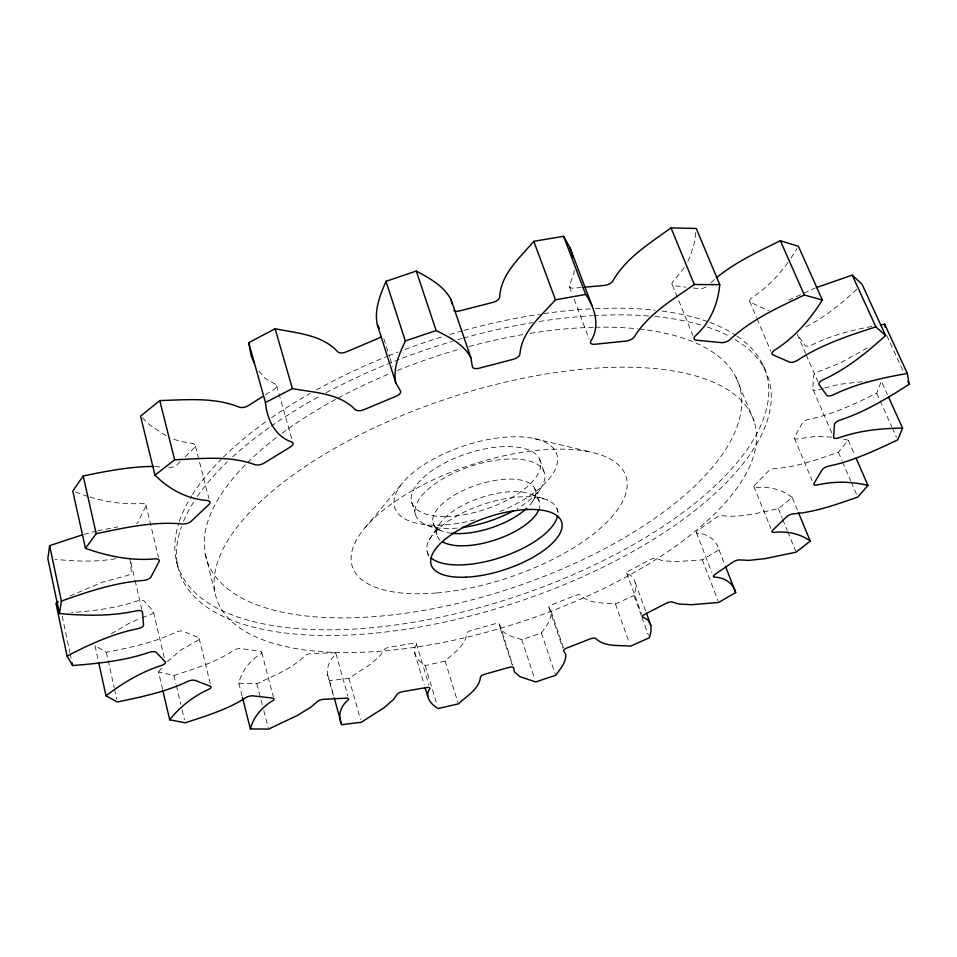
<?xml version="1.0" encoding="UTF-8"?>
<svg xmlns="http://www.w3.org/2000/svg" width="957" height="957" viewBox="0 0 957 957"><rect width="100%" height="100%" fill="white"/><g stroke="black" fill="none" stroke-linecap="round" stroke-linejoin="round"><path stroke-width="0.72" stroke-dasharray="4.79 3.59" d="M831.824 432.983L812.888 389.152L813.474 376.089A5.754 2.393 -23.5 0 1 818.666 371.627L840.581 362.835L870.009 346.446M695.751 232.611L694.519 242.193L690.499 255.603L687.616 261.668M574.272 270.293L573.721 274.515L569.511 284.971A6.735 3.421 -21.4 0 0 573.985 288.141L581.246 287.483M641.429 615.973L634.024 595.517C636.848 587.885 636.608 576.497 627.17 573.817A4.821 1.758 -19.7 0 1 629.311 570.683L649.827 559.821A4.845 1.782 -20 0 1 656.143 558.493L662.555 560.67L675.427 561.675L702.342 559.845L719.03 549.832C716.578 540.095 707.367 533.528 697.486 533.252A4.941 1.842 -20.7 0 1 698.072 530.334L715.573 517.893A4.988 1.866 -21 0 1 722.248 515.691C741.185 517.916 759.942 512.521 778.304 508.669L792.169 497.401L797.827 511.074M242.085 696.062L238.831 683.202C241.547 670.797 250.064 660.414 260.771 653.87A5.12 1.938 -15 0 0 260.029 651.227L241.068 648.595A5.18 1.986 -14.7 0 0 233.939 650.198C215.78 662.423 194.498 668.68 173.923 675.486L158.527 671.97L162.582 689.363M831.633 437.146L816.142 436.404L797.564 438.904A5.383 2.117 -22.6 0 1 794.597 437.014L802.205 423.257A5.467 2.177 -22.8 0 1 808.402 419.429C832.494 414.68 854.78 403.854 876.732 393.255L881.337 381.101L887.414 394.535M532.69 501.217L541.195 487.651M791.068 257.971L796.942 248.629M684.375 267.649L672.974 281.525A6.579 3.206 -23 0 0 674.541 285.784L686.049 287.16M429.394 539.592L438.856 525.309M238.831 683.202L256.835 683.741C273.535 675.821 291.538 668.943 304.984 655.808A4.976 1.854 -15.7 0 1 311.587 653.547L333.227 652.83A4.929 1.83 -15.9 0 1 335.572 654.767C327.976 660.88 325.129 671.718 329.447 680.571L348.91 678.441L371.077 663.811L380.467 655.354L384.056 649.827A4.833 1.77 -16.7 0 1 389.858 647.088L412.862 643.331A4.809 1.758 -16.9 0 1 416.558 644.504C410.84 652.578 418.341 661.395 425.195 665.57L445.161 661.084C453.199 653.081 465.82 645.831 466.705 633.367A4.761 1.735 -17.7 0 1 471.466 630.34L494.697 623.868A4.749 1.723 -18 0 1 499.506 624.227L500.355 628.701C505.332 635.412 514.232 637.29 521.792 639.611L541.447 633.02C545.873 626.691 551.651 619.825 551.196 611.643L548.971 607.623A4.749 1.723 -18.7 0 1 552.512 604.465L574.906 595.625A4.761 1.735 -19 0 1 580.6 595.146C589.356 604.369 603.891 602.503 615.435 603.951L634.024 595.517M787.874 262.517C778.077 276.226 766.186 288.44 751.999 297.627A6.352 2.931 -23.8 0 0 750.778 302.424L767.107 310.116A6.268 2.847 -23.8 0 0 769.225 310.523M158.527 671.97L161.912 667.842M792.169 497.401C781.989 489.326 768.627 486.276 755.827 487.58A5.132 1.95 -21.7 0 1 754.69 485.055L767.933 471.586A5.204 1.998 -22 0 1 774.596 468.535C796.679 467.243 817.661 459.348 838.404 452.254L848.285 440.208L842.926 439M365.107 527.666L402.861 482.591M180.131 461.741L177.117 464.731A6.496 3.11 -13.3 0 1 168.516 467.566M185.168 456.764L194.235 447.816A6.555 3.182 -13.5 0 0 192.716 443.558L178.947 440.95L172.26 438.641M167.391 661.694L181.017 649.875L197.046 640.759A5.359 2.105 -14.1 0 0 198.147 637.518L183.409 631.309A5.443 2.153 -13.8 0 0 176.124 632.027C154.221 642.733 130.068 647.494 106.347 652.291L94.994 645.556L98.451 661.347M856.742 289.265C841.047 304.003 824.133 317.915 804.634 327.342M710.919 282.746L715.334 278.762M111.287 633.785L129.865 622.887L140.703 618.21M265.484 394.786L273.989 389.415A6.723 3.409 -15.1 0 0 275.425 384.247L265.412 378.613L258.211 370.431M69.849 596.008L102.602 582.095L126.061 575.887A5.945 2.548 -12.8 0 0 131.276 572.083L130.056 558.9L134.758 579.093M788.604 300.175L815.017 288.105M142.043 617.72L150.082 614.729A5.646 2.309 -13.3 0 0 153.204 611.068L144.375 601.235A5.73 2.369 -13.2 0 0 137.497 600.852C116.287 608.185 93.846 610.913 71.56 612.528M823.259 388.47L817.733 390.145A5.67 2.321 -23.3 0 1 812.888 389.152M824.647 388.052L839.014 384.343L866.444 381.221M83.989 534.377L96.31 531.075M97.674 530.764L117.831 526.936M871.839 326.445C851.084 330.273 830.449 335.704 811.464 345.118A5.981 2.572 -23.8 0 1 804.873 345.286L798.114 335.428M115.677 558.685C95.736 562.249 75.244 561.269 55.159 559.355M154.914 466.514L161.709 467.04M693.239 288.021L698.993 288.703A6.52 3.134 -23.3 0 0 707.606 285.724M534.568 438.641L591.282 452.206M89.982 497.078C106.741 502.018 124.207 504.758 141.696 503.37A6.328 2.907 -12.8 0 1 145.727 506.385L137.999 522.127A6.244 2.823 -12.7 0 1 136.612 523.718M75.412 492.018L88.606 496.731M531.506 494.41L547.524 500.188M427.695 525.513L442.517 531.302M166.123 435.638L150.716 425.781L141.564 417.12M886.756 335.488L903.552 372.082M876.732 393.255L891.685 426.559M892.283 427.887L896.47 437.217M848.285 440.208L854.84 455.269M797.265 334.196L805.543 353.265M806.141 354.628L817.972 381.891M838.404 452.254L841.921 460.413M842.507 461.776L850.713 480.797M851.299 482.149L857.161 495.738M749.642 301.288L756.509 317.461M757.083 318.801L770.816 351.135M794.358 438.27L812.11 480.426M763.243 365.514L765.815 371.603M735.981 377.285L754.164 421.403A283.009 117.567 -18.3 0 1 382.106 651.059A283.009 117.567 -18.3 0 1 319.734 457.195A283.009 117.567 -18.3 0 1 754.164 421.403M778.304 508.669L782.204 518.18M782.754 519.543L787.204 530.417M787.755 531.769L795.542 550.801M672.472 285.078L692.88 335.488M753.817 486.359L770.899 528.551M719.03 549.832L724.928 565.001M696.469 532.666L711.781 572.489M702.342 559.845L718.157 601.08M569.499 286.837L572.071 293.703M574.128 299.182L589.057 338.957M635.352 582.717L645.903 611.726M626.727 573.004L641.441 613.628M641.92 617.337L648.332 635.053M615.435 603.951L629.491 643.367M539.664 459.288L543.923 471.442M556.842 508.358L558.29 512.521M534.736 488.572L538.994 500.894M551.196 611.643L563.446 647.781M548.971 607.623L562.704 648.152M541.447 633.02L555.132 673.895M521.792 639.611L534.807 679.135M499.506 624.227L512.713 664.912M500.355 628.701L512.127 664.983M383.877 338.742L389.714 357.069M390.157 358.48L392.849 366.938M433.031 522.498L436.954 534.927M411.642 502.006L415.47 514.292M427.109 551.627L429.286 558.637M445.161 661.084L457.889 702.462M425.195 665.57L436.93 704.388M416.379 643.606L428.844 684.925M414.525 652.387L424.286 684.877M276.645 385.695L292.256 440.579M348.91 678.441L360.466 719.449M335.991 653.703L347.87 696.122M329.447 680.571L333.778 696.217M327.569 674.661L333.514 696.158M261.811 652.686L273.271 696.564M195.395 446.034L208.937 498.573M256.835 683.741L262.326 705.01M263.785 710.68L268.175 727.691M205.336 554.378L215.11 592.993M199.128 638.343L210.373 684.052M176.507 561.328L178.086 567.74M145.883 504.817L158.515 557.321M173.923 675.486L175.968 684.099M176.315 685.535L180.741 704.185M182.093 709.927L184.486 719.963M153.527 612.217L164.437 658.476M135.093 580.528L141.815 609.382M106.347 652.291L114.206 687.796M114.517 689.219L116.718 699.16M62.181 616.141L69.885 652.471M70.184 653.918L71.117 658.272M735.012 339.448A310.092 134.159 -18.3 0 1 520.452 601.056A310.092 134.159 -18.3 0 1 181.483 526.565M183.553 521.242A310.092 134.159 -18.3 0 1 194.905 500.152M197.429 496.396A310.092 134.159 -18.3 0 1 227.443 461.752M232.635 456.896A310.092 134.159 -18.3 0 1 270.03 427.001M271.19 426.188A310.092 134.159 -18.3 0 1 320.99 395.456M326.158 392.669A310.092 134.159 -18.3 0 1 452.194 341.374M457.853 339.711A310.092 134.159 -18.3 0 1 462.111 338.491M463.523 338.096A310.092 134.159 -18.3 0 1 532.439 322.605M539.329 321.48A310.092 134.159 -18.3 0 1 592.096 315.678M593.555 315.595A310.092 134.159 -18.3 0 1 649.002 315.989M654.839 316.504A310.092 134.159 -18.3 0 1 701.936 325.32M707.438 327.055A310.092 134.159 -18.3 0 1 729.88 336.553M737.177 336.218A309.578 134.937 -18.3 0 1 516.086 596.474A309.578 134.937 -18.3 0 1 178.947 522.582M179.378 521.266A309.578 134.937 -18.3 0 1 191.603 495.941M192.393 494.685A309.578 134.937 -18.3 0 1 222.383 458.116M223.448 457.051A309.578 134.937 -18.3 0 1 268.104 420.099M271.573 417.659A309.578 134.937 -18.3 0 1 310.056 393.459M316.384 389.918A309.578 134.937 -18.3 0 1 387.298 356.315M388.65 355.765A309.578 134.937 -18.3 0 1 398.208 352.02M405.086 349.425A309.578 134.937 -18.3 0 1 442.816 336.601M449.862 334.46A309.578 134.937 -18.3 0 1 462.59 330.799M464.013 330.416A309.578 134.937 -18.3 0 1 539.581 314.243M543.947 313.597A309.578 134.937 -18.3 0 1 593.902 308.716M595.35 308.644A309.578 134.937 -18.3 0 1 655.09 310.212M662.112 311.061A309.578 134.937 -18.3 0 1 708.551 321.935M709.819 322.401A309.578 134.937 -18.3 0 1 736.017 335.428M639.252 329.029A280.186 121.874 -18.3 0 1 689.483 490.929A280.186 121.874 -18.3 0 1 320.954 617.241A280.186 121.874 -18.3 0 1 246.487 463.643M247.528 462.602A280.186 121.874 -18.3 0 1 276.346 437.576M282.028 433.294A280.186 121.874 -18.3 0 1 335.632 399.404M338.288 397.968A280.186 121.874 -18.3 0 1 390.731 373.182M397.346 370.479A280.186 121.874 -18.3 0 1 460.999 348.743M469.086 346.506A280.186 121.874 -18.3 0 1 524.603 334.28M530.226 333.347A280.186 121.874 -18.3 0 1 593.807 327.294M595.278 327.258A280.186 121.874 -18.3 0 1 637.864 328.873M475.091 519.783A85.317 37.06 -18.3 0 1 401.473 484.302A85.317 37.06 -18.3 0 1 537.619 439.407A85.317 37.06 -18.3 0 1 499.147 511.851M457.087 528.085A67.744 28.985 -18.3 0 1 424.968 492.245A67.744 28.985 -18.3 0 1 524.747 459.97A67.744 28.985 -18.3 0 1 517.259 508.622M451.572 533.288A53.64 22.597 -18.3 0 1 443.091 503.143A53.64 22.597 -18.3 0 1 513.395 479.17A53.64 22.597 -18.3 0 1 527.642 507.354M440.076 539.987A53.819 22.322 -18.3 0 1 483.153 496.91A53.819 22.322 -18.3 0 1 539.114 508.921M428.592 554.976A68.414 27.932 -18.3 0 1 483.094 504.435A68.414 27.932 -18.3 0 1 557.752 511.911M436.894 592.933A144.076 59.418 -18.3 0 0 625.962 476.227A144.076 59.418 -18.3 0 0 404.632 495.2A144.076 59.418 -18.3 0 0 436.894 592.933M446.405 516.505A67.516 29.32 -18.3 0 0 540.645 463.009A67.516 29.32 -18.3 0 0 440.83 465.09A67.516 29.32 -18.3 0 0 446.405 516.505"/><path stroke-width="1.44" d="M646.406 613.114L650.927 625.543L651.011 631.333L649.324 637.781L630.496 646.178C619.012 644.934 604.645 647.255 595.673 638.439A4.821 1.639 -19 0 0 589.943 639.001L567.274 647.853A4.809 1.639 -18.7 0 0 563.649 650.939L565.802 654.72C566.054 662.734 560.072 669.242 555.598 675.307L535.729 681.958L519.866 676.647L514.399 671.958L513.622 667.711A4.809 1.639 -18 0 0 508.789 667.46L485.319 674.075A4.821 1.639 -17.7 0 0 480.486 677.054C479.182 689.327 466.418 696.098 458.331 703.885L438.186 708.551C431.428 704.854 423.951 696.277 429.872 688.633A4.869 1.663 -17 0 0 426.176 687.581L402.969 691.612A4.893 1.687 -16.8 0 0 397.095 694.327L393.387 699.675L383.793 707.917L361.256 722.284L341.649 724.688C337.331 716.051 340.776 705.656 348.228 699.974A4.988 1.735 -16.1 0 0 345.896 698.167L324.112 699.268A5.036 1.758 -15.8 0 0 317.425 701.553L310.738 707.283L297.172 715.537L268.534 729.102L250.411 728.935L242.444 697.486M82.625 534.784L49.62 545.657L47.85 558.661L59.466 613.569C85.137 615.782 111.311 616.452 136.624 610.781A6.125 2.5 -13.2 0 1 142.497 612.265L143.55 624.849A6.029 2.428 -13.2 0 1 138.227 628.593C113.129 633.582 89.647 644.288 67.086 656.071L72.648 665.546C98.547 663.464 124.745 660.797 149.436 652.255A5.814 2.261 -13.5 0 1 156.386 652.495L165.154 661.73A5.718 2.189 -13.7 0 1 161.96 665.282C141.54 671.754 122.939 682.855 105.988 695.787L98.762 662.782M59.466 613.569L61.404 601.092L49.62 545.657M584.141 287.232L604.477 285.401A6.699 3.361 -21.9 0 0 612.755 281.119C625.998 257.732 649.887 243.293 671.024 227.898L696.277 228.496L719.76 284.66C718.037 304.063 709.927 323.119 695.117 336.146A6.675 3.062 -22.6 0 0 696.6 340.214L721.195 342.606A6.615 2.991 -22.9 0 0 729.94 339.591C751.221 319.602 778.304 307.508 804.311 295.019L822.35 300.043C809.933 319.734 794.346 337.869 774.416 350.262A6.436 2.799 -23.3 0 0 773.065 354.903L789.346 362.009A6.364 2.715 -23.4 0 0 797.384 360.394C821.321 344.652 848.775 335.536 875.87 326.887L885.572 335.512C866.647 352.846 846.323 369.187 822.817 379.917A6.149 2.524 -23.4 0 0 819.156 384.618L826.549 395.133A6.053 2.452 -23.4 0 0 833.188 394.858C856.479 383.542 881.971 377.836 907.356 373.481L909.15 384.283C887.247 398.339 864.697 412.06 839.803 420.183A5.838 2.273 -23.1 0 0 834.48 424.561L833.595 437.086A5.742 2.213 -23 0 0 838.44 437.959C858.991 430.662 880.895 428.234 902.595 428.15L888.622 397.227M250.411 728.935C253.449 716.745 262.314 706.864 272.948 700.548A5.18 1.842 -15.2 0 0 272.231 698.036L253.186 695.895A5.24 1.878 -15 0 0 245.973 697.545C227.443 709.604 205.97 715.944 185.168 722.834L169.688 719.784L162.929 690.81M719.76 284.66L694.303 284.504C672.759 299.697 648.487 313.74 634.383 336.804A6.807 3.218 -21.6 0 1 625.938 341.075L595.11 344.245A6.843 3.278 -21.1 0 1 590.66 341.278C600.47 326.588 594.991 307.855 585.66 294.457L555.455 299.804C541.363 315.75 521.589 331.505 519.89 354.281A6.902 3.361 -19.7 0 1 512.904 359.401L479.421 368.146A6.914 3.385 -19 0 1 472.363 366.675L470.856 357.715L451.154 299.888C444.084 285.976 429.478 278.212 416.295 271.058L386.006 281.298C380.276 294.84 373.924 309.865 377.357 324.818L395.851 383.015L400.481 390.911A6.902 3.373 -17.4 0 1 395.935 396.294L364.15 409.572A6.89 3.349 -16.7 0 1 355.382 409.763C339.304 393.016 313.8 392.597 292.399 388.59L265.46 402.526C266.883 418.975 275.054 436.607 291.861 442.026A6.831 3.254 -15.3 0 1 290.318 447.015L264.288 462.985A6.795 3.206 -14.8 0 1 254.957 464.707C229.345 455.233 201.305 458.702 174.653 459.803L154.998 475.139C168.922 489.23 187.381 499.183 207.37 500.511A6.663 3.038 -13.9 0 1 208.841 504.566L191.304 521.122A6.603 2.967 -13.6 0 1 182.572 523.993C153.467 521.134 124.542 527.821 96.214 533.671L85.484 548.337C107.686 556.208 131.348 561.077 154.986 558.84A6.412 2.775 -13.2 0 1 159.018 561.651L151.003 576.892A6.34 2.692 -13.2 0 1 143.729 580.432C115.307 582.406 88.056 591.629 61.404 601.092M902.595 428.15L897.666 439.885C875.344 450.436 852.723 461.214 828.379 466.203A5.527 2.07 -22.5 0 0 822.051 469.983L814.096 483.297A5.455 2.01 -22.3 0 0 817.039 485.055C833.75 481.108 851.287 481.395 867.963 485.39L857.747 497.102C836.753 504.243 815.567 512.186 793.269 513.849A5.264 1.89 -21.7 0 0 786.51 516.876L772.909 530.011A5.204 1.854 -21.5 0 0 773.986 532.403C786.618 530.968 799.944 533.42 810.268 541.136L796.092 552.153L764.691 558.709L748.625 560.383L739.629 559.905A5.048 1.77 -20.8 0 0 732.883 562.13L715.035 574.344A5 1.747 -20.6 0 0 714.377 577.155C723.887 577.191 733.313 583.028 735.658 592.574L718.683 602.455L691.612 604.704L678.704 603.987L672.316 602.025A4.905 1.687 -19.9 0 0 665.94 603.412L645.102 614.167A4.869 1.675 -19.6 0 0 642.889 617.193L647.865 619.849L650.927 625.543M386.006 281.298L405.325 340.943C399.416 353.934 392.609 368.409 395.851 383.015M153.551 466.406C129.805 466.645 106.359 471.107 83.199 476L72.78 491.085L85.484 548.337M169.688 719.784C180.107 706.661 193.601 696.026 208.949 689.243A5.431 1.998 -14.4 0 0 210.097 686.133L195.324 680.487A5.503 2.046 -14.2 0 0 187.979 681.312C165.728 691.959 141.349 696.959 117.352 701.995L105.988 695.787M592 305.618L570.121 247.983L563.601 236.295L533.803 241.308C519.926 257.672 500.678 274.216 499.662 297.208A6.795 3.517 -19.8 0 1 492.831 302.4L459.827 310.869A6.807 3.529 -19.1 0 1 453.953 310.738M716.446 277.769C735.574 262.11 758.279 251.512 780.386 240.757L798.413 246.296L822.35 300.043M263.055 396.33L248.473 405.553A6.687 3.349 -14.5 0 1 239.274 407.168C214.165 396.916 186.208 399.87 159.759 400.564L140.547 416.151L154.998 475.139M254.347 363.409L251.141 355.741L248.7 342.702L275.126 328.73C296.562 333.192 322.126 334.519 337.773 351.877A6.783 3.505 -16.6 0 0 346.446 351.829L377.68 338.611A6.795 3.529 -17.3 0 0 380.563 336.984M58.461 601.905L55.925 603.221L67.086 656.071M816.369 287.59L852.232 275.149L862.078 284.289L885.572 335.512M405.325 340.943L436.129 330.548C449.144 337.151 463.774 344.209 470.856 357.715M880.416 324.949L884.699 324.196L907.356 373.481M377.357 324.818L379.391 328.371M907.906 381.568L909.15 384.283M852.232 275.149L875.87 326.887M780.386 240.757L804.311 295.019M856.037 458.008L867.963 485.39M798.389 512.438L810.268 541.136M671.024 227.898L694.303 284.504M725.466 566.377L735.658 592.574M563.601 236.295L585.66 294.457M533.803 241.308L555.455 299.804M416.295 271.058L436.129 330.548M570.121 247.983L572.98 257.254M425.135 687.712L427.683 696.182M275.126 328.73L292.399 388.59M248.7 342.702L265.46 402.526M334.172 697.641L341.649 724.688M159.759 400.564L174.653 459.803M83.199 476L96.214 533.671M72.038 662.639L72.648 665.546M884.699 324.196L885.213 327.019M451.154 299.888L451.871 303.883M513.813 510.583A67.744 28.985 -18.3 0 1 462.303 527.498M526.745 508.227A53.64 22.597 -18.3 0 1 451.572 533.288M538.695 510.021A53.819 22.322 -18.3 0 1 495.582 539.82A53.819 22.322 -18.3 0 1 442.876 541.985M557.536 515.763A68.414 27.932 -18.3 0 1 501.42 557.213A68.414 27.932 -18.3 0 1 431.152 557.907M465.748 577.179A68.641 27.574 -18.3 0 0 562.094 524.34A68.641 27.574 -18.3 0 0 461.358 528.539A68.641 27.574 -18.3 0 0 465.748 577.179"/></g></svg>
